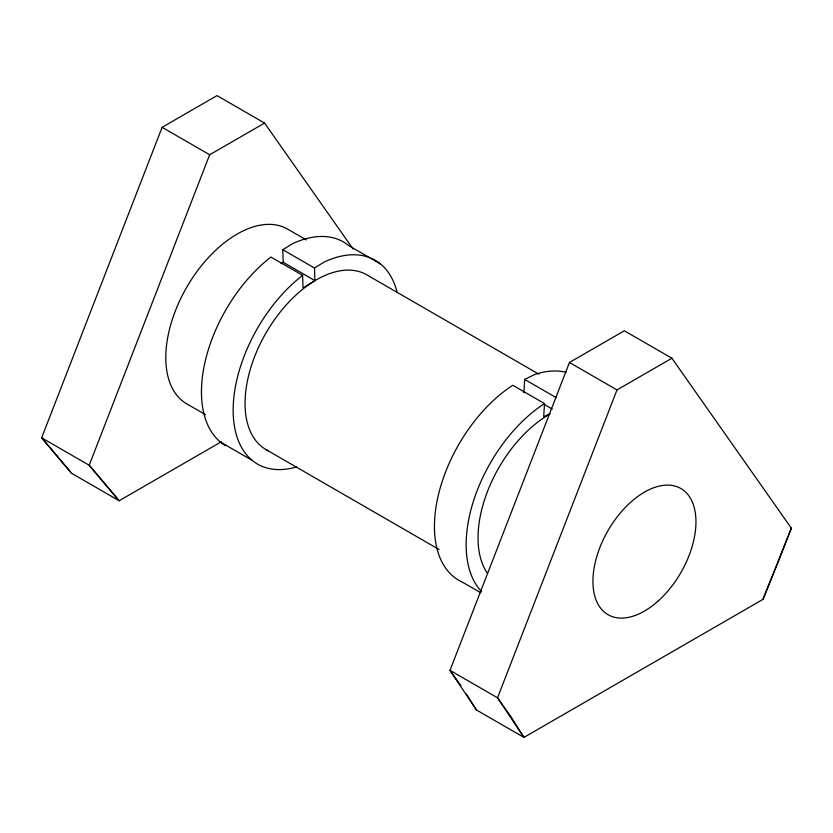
<?xml version="1.0" encoding="UTF-8"?>
<svg xmlns="http://www.w3.org/2000/svg" width="833" height="833" viewBox="0 0 833 833"><rect width="100%" height="100%" fill="white"/><g stroke="black" fill="none" stroke-linecap="round" stroke-linejoin="round"><path stroke-width="1.25" d="M523.863 392.666L524.665 379.421L534.474 374.59A117.672 67.942 -60 0 1 566.169 372.33M480.922 592.836L462.336 582.111A117.672 67.942 -60 0 1 439.053 492.23A117.672 67.942 -60 0 1 512.805 385.273L544.511 403.578L543.699 416.812L550.165 413.626M353.182 249.129L264.571 123.065L217.017 95.608L162.123 127.314L41.65 437.804L71.607 473.3L119.15 500.758L221.276 441.792M264.571 123.065L209.666 154.761L89.193 465.251L119.15 500.758L89.193 465.251L41.65 437.804L71.607 473.3M569.449 362.48L449.987 670.346L476.382 709.935L523.936 737.392L762.966 599.385L777.585 563.493L791.35 528.174L671.898 358.232L624.344 330.774L569.449 362.48L616.993 389.927L671.898 358.232M616.993 389.927L497.54 697.804L523.936 737.392L511.306 717.234L497.54 697.804L449.987 670.346L460.857 685.684M762.966 599.385L791.35 528.174M225.67 445.707A117.672 67.942 -60 0 1 205.449 360.21A117.672 67.942 -60 0 1 270.933 257.053L302.629 275.348L303.014 287.937L314.895 280.596L283.199 262.291L282.814 249.713L292.633 243.642A117.672 67.942 -60 0 1 348.871 245.693L380.566 263.999M281.033 263.624L283.199 262.291M314.895 280.596L314.51 268.018L324.339 261.947A117.672 67.942 -60 0 1 397.133 292.477M162.123 127.314L209.666 154.761M306.346 239.935L287.552 229.085A100.866 58.237 -60 0 0 186.686 287.312A100.866 58.237 -60 0 0 186.686 403.786L205.48 414.636M538.847 374.163L366.801 274.838A100.866 58.237 -60 0 0 264.852 334.97A100.866 58.237 -60 0 0 268.164 450.715M524.665 379.421L556.361 397.726M282.814 249.713L314.51 268.018M544.626 404.661L552.279 409.076M265.935 449.539L439.106 549.52M220.464 442.073L252.16 460.368M466.418 694.024L476.382 709.935M296.465 466.969A117.672 67.942 -60 0 1 233.219 406.556A117.672 67.942 -60 0 1 302.629 275.348M481.578 591.576A117.672 67.942 -60 0 1 474.31 498.509A117.672 67.942 -60 0 1 544.511 403.578M487.586 573.541A100.866 58.237 -60 0 1 549.353 414.345M281.575 263.395A100.866 58.237 -60 0 1 283.636 262.135M657.778 601.353A72.846 42.056 -60 0 0 680.863 488.513A72.846 42.056 -60 0 0 594.689 564.93A72.846 42.056 -60 0 0 657.778 601.353"/></g></svg>
